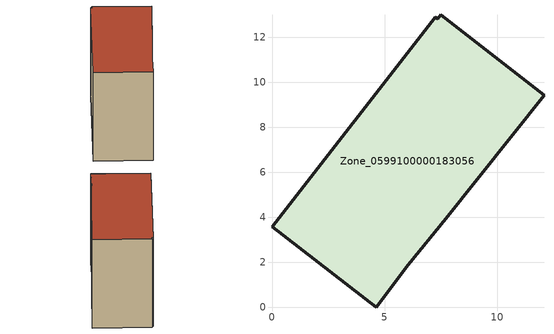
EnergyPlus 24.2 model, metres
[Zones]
Zone_0599100000183056
 floor ground (C_G): 6.06,1.88 4.63,0 0,3.58 7.26,12.89 7.36,12.82 7.5,13 12.08,9.41 7.72,3.94 z3.03
 wall outside (C_F): 7.26,12.89 0,3.58 4.63,0 6.06,1.88 7.72,3.94 12.08,9.41 7.5,13 7.36,12.82 7.26,12.89 z3.03:13.25
 roof outside (C_R): 12.08,9.41 7.5,13 7.36,12.82 7.26,12.89 0,3.58 4.63,0 6.06,1.88 7.72,3.94 z13.25
[BUILDING]
Pand.0599100000183056: North Axis=0; Terrain=City; Loads Convergence Tolerance Value=0.04; Temperature Convergence Tolerance Value=0.4; Solar Distribution=FullExterior; Maximum Number of Warmup Days=25; Minimum Number of Warmup Days=1
[Site:Location]
Rotterdam.The.Hague.AP_ZH_NLD Design_Conditions: Latitude=51.96; Longitude=4.45; Time Zone=1; Elevation=-4.5
[SITE:GROUNDTEMPERATURE:BUILDINGSURFACE]
18, 18, 18, 18, 18, 18, 18, 18, 18, 18, 18, 18
[MATERIAL] Thermal Absorptance=0.9; Solar Absorptance=0.7; Visible Absorptance=0.7
Name | Roughness | Thickness | Conductivity | Density | Specific Heat
G.TI.1946 | MediumSmooth | 0.15 | 1 | 540 | 1210
F.TI.1946 | Rough | 0.3 | 0.857143 | 1920 | 840
R.TI.1946 | MediumRough | 0.2 | 0.1 | 1500 | 1000
[CONSTRUCTION]
C_G: G.TI.1946
C_F: F.TI.1946
C_R: R.TI.1946
[ZONE]
Zone_0599100000183056: Type=1; Multiplier=1; Ceiling Height=Autocalculate; Volume=Autocalculate; Floor Area=autocalculate; Part of Total Floor Area=Yes
[ZONEINFILTRATION:DESIGNFLOWRATE]
Infil_Zone_0599100000183056: Zone or ZoneList or Space or SpaceList=Zone_0599100000183056; Schedule=AlwaysOn; Design Flow Rate Calculation Method=Flow/Area; Flow Rate per Floor Area=0.003; Constant Term Coefficient=1; Temperature Term Coefficient=0; Velocity Term Coefficient=0; Velocity Squared Term Coefficient=0
[HVACTEMPLATE:ZONE:IDEALLOADSAIRSYSTEM]
Zone_0599100000183056: Maximum Heating Supply Air Temperature=50; Minimum Cooling Supply Air Temperature=13; Maximum Heating Supply Air Humidity Ratio=0.0156; Minimum Cooling Supply Air Humidity Ratio=0.0077; Heating Limit=NoLimit; Cooling Limit=NoLimit; Dehumidification Control Type=ConstantSensibleHeatRatio; Cooling Sensible Heat Ratio=0.7; Dehumidification Setpoint=60; Humidification Control Type=None; Humidification Setpoint=30; Outdoor Air Method=None; Outdoor Air Flow Rate per Person=0.00944; Outdoor Air Flow Rate per Zone Floor Area=0; Outdoor Air Flow Rate per Zone=0; Demand Controlled Ventilation Type=None; Outdoor Air Economizer Type=NoEconomizer; Heat Recovery Type=None; Sensible Heat Recovery Effectiveness=0.7; Latent Heat Recovery Effectiveness=0.65
[ZONECONTROL:THERMOSTAT]
ThermostatControl_Zone_0599100000183056: Zone or ZoneList=Zone_0599100000183056; Control Type Schedule=DualSetpointControlType; Control 1=Thermostat_Zone_0599100000183056; Temperature Difference Between Cutout And Setpoint=0
[THERMOSTATSETPOINT:DUALSETPOINT]
Thermostat_Zone_0599100000183056: Heating Setpoint Temperature Schedule=HeatingSetpoint_Zone_0599100000183056; Cooling Setpoint Temperature Schedule=CoolingSetpoint_Zone_0599100000183056
[SCHEDULE:COMPACT]
HeatingSetpoint_Zone_0599100000183056: Through: 12/31, For: AllDays, Until: 24:00, 21
CoolingSetpoint_Zone_0599100000183056: Through: 12/31, For: AllDays, Until: 24:00, 24
DualSetpointControlType: Through: 12/31, For: AllDays, Until: 24:00, 4
AlwaysOn: Through: 12/31, For: AllDays, Until: 24:00, 1
